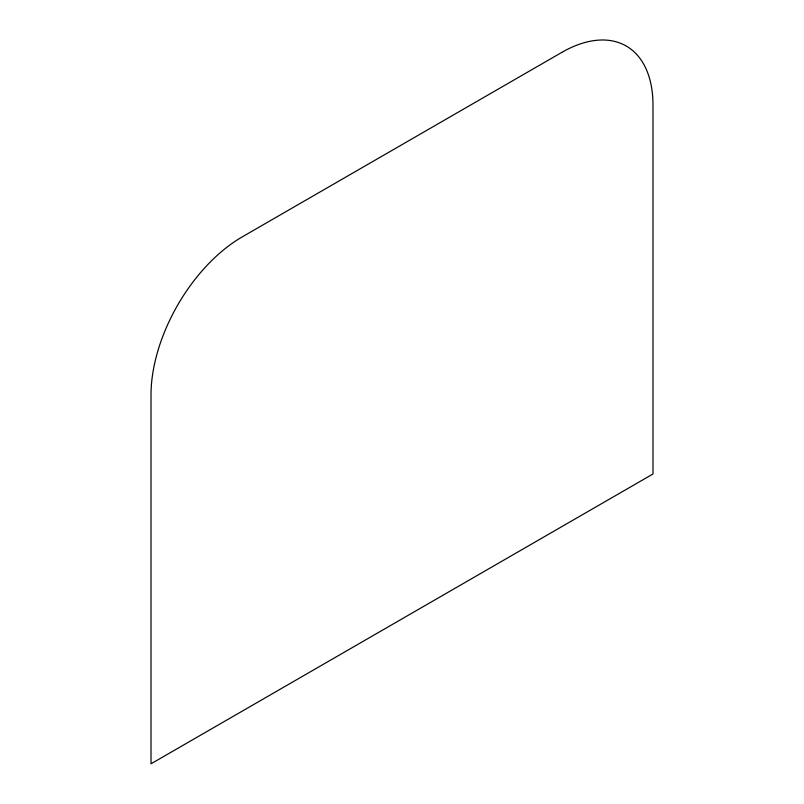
<?xml version="1.0" encoding="UTF-8"?>
<svg xmlns="http://www.w3.org/2000/svg" width="804" height="804" viewBox="0 0 804 804"><rect width="100%" height="100%" fill="white"/><g stroke="black" fill="none" stroke-linecap="round" stroke-linejoin="round"><path stroke-width="1.21" d="M561.725 52.431L242.275 236.858A129.072 74.521 -60 0 0 151.011 394.935L151.011 763.8L652.989 473.988L652.989 105.123A129.072 74.521 -60 0 0 561.725 52.431"/></g></svg>
